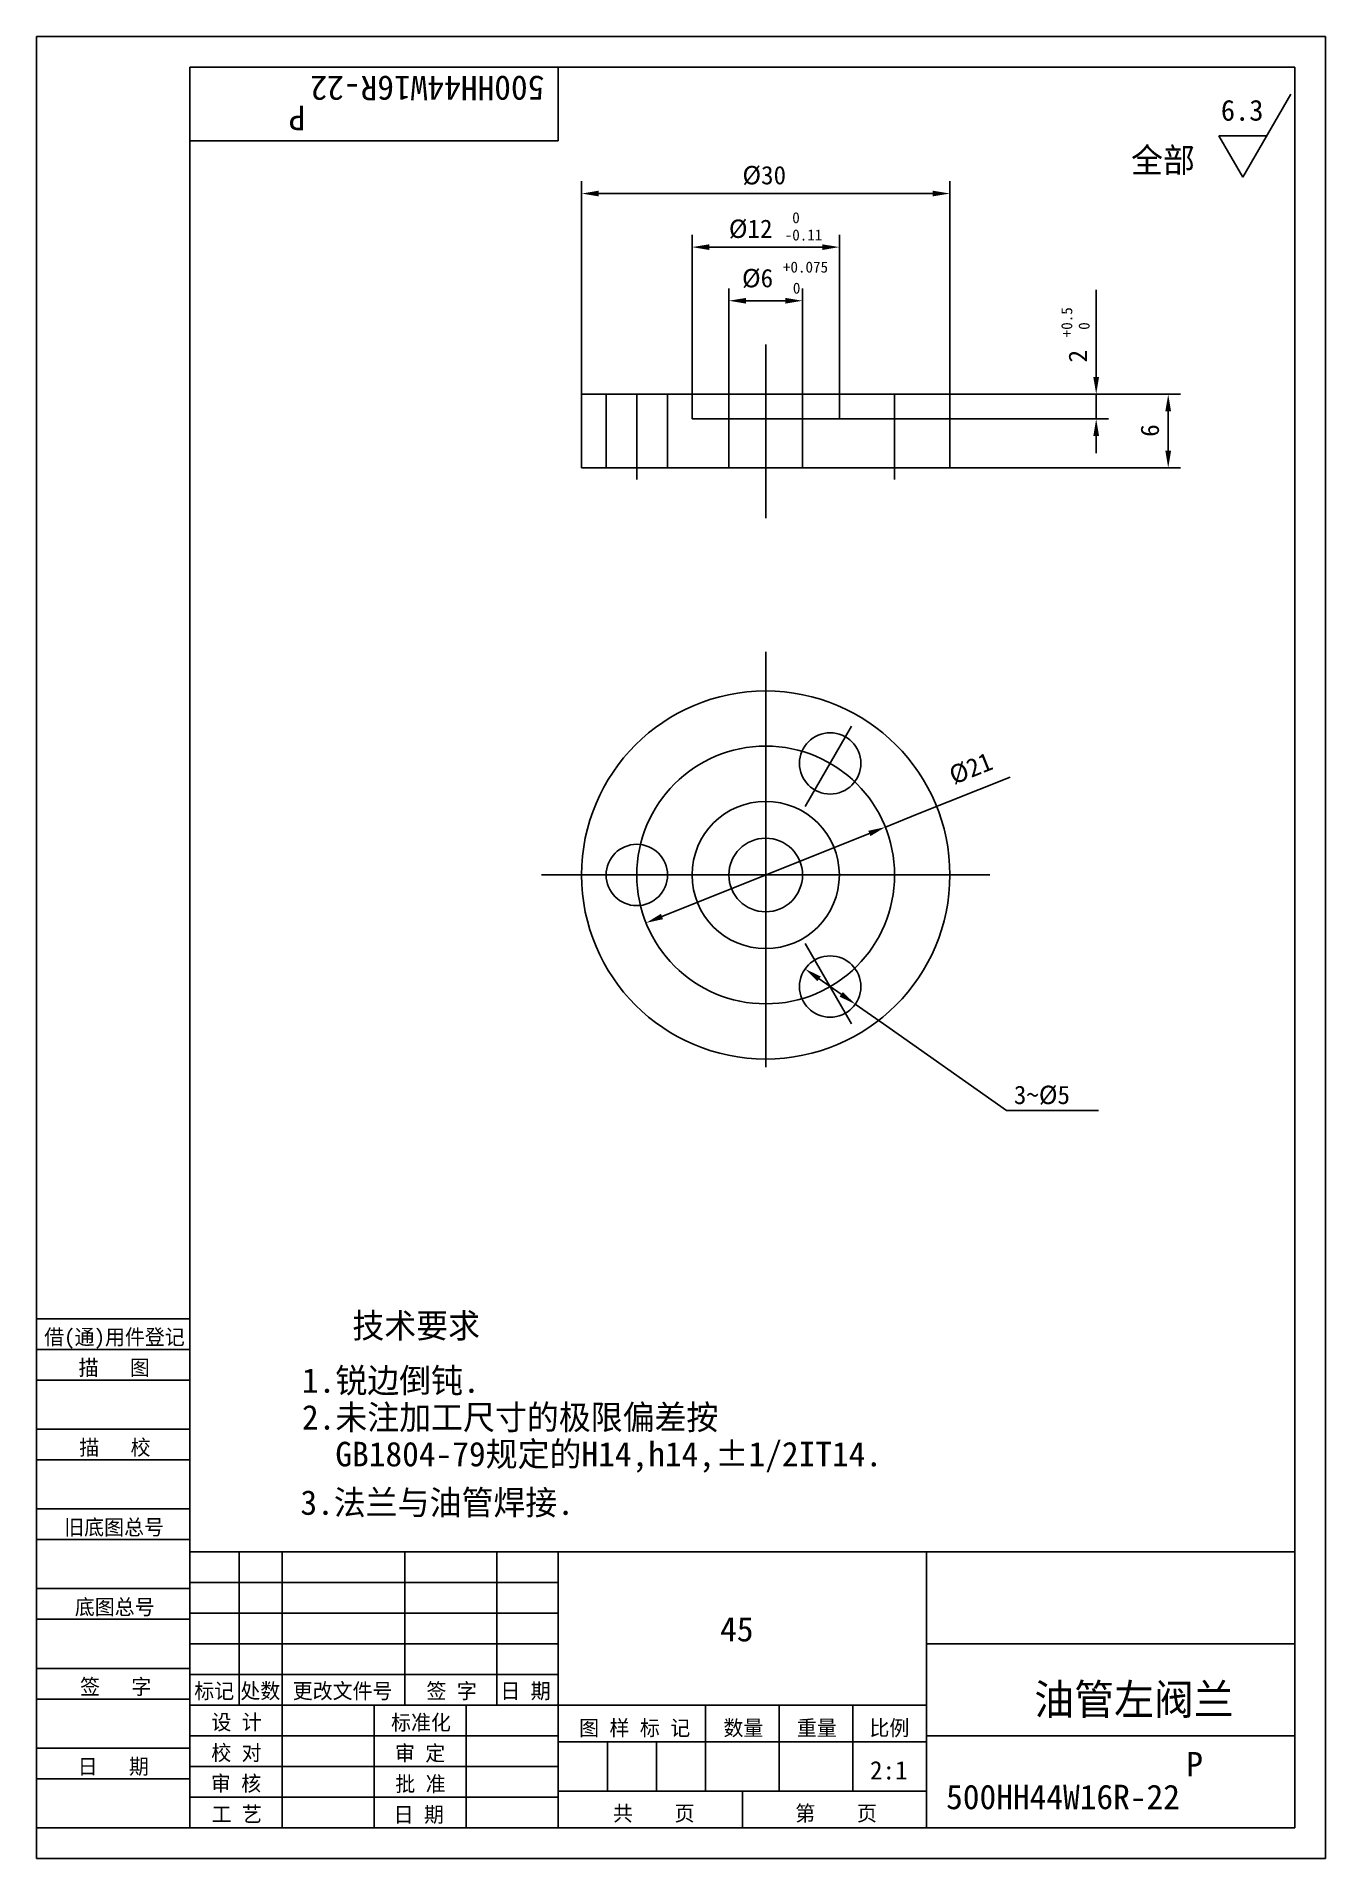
# Model space of a CAD drawing. Header units: metres. Extents: x 0 to 210, y 0 to 297.
import ezdxf

# ---------------------------------------------------------------- set-up
doc = ezdxf.new("R2010")
doc.units = ezdxf.units.M
for name, color, linetype in [('C', 6, 'Continuous'), ('D', 1, 'Continuous'), ('FL', 5, 'Continuous'), ('T', 7, 'Continuous'), ('TL', 4, 'Continuous')]:
    doc.layers.add(name, color=color, linetype=linetype)

# ---------------------------------------------------------------- blocks, each defined once
blk = doc.blocks.new('TUKUN4')
at = {"layer": 'FL'}
for p, q in [((0, 297), (0, 0)), ((210, 297), (0, 297)), ((210, 0), (210, 297)), ((0, 78), (25, 78)), ((0, 70), (25, 70)), ((0, 65), (25, 65)), ((0, 57), (25, 57)), ((0, 52), (25, 52)), ((33, 25), (33, 50)), ((40, 5), (40, 50)), ((60, 25), (60, 50)), ((75, 25), (75, 50)), ((25, 45), (85, 45)), ((0, 44), (25, 44)), ((0, 39), (25, 39)), ((25, 40), (85, 40)), ((25, 35), (85, 35)), ((0, 31), (25, 31)), ((25, 30), (85, 30)), ((0, 26), (25, 26)), ((70, 5), (70, 25)), ((0, 18), (25, 18)), ((25, 20), (85, 20)), ((25, 15), (85, 15)), ((0, 13), (25, 13)), ((25, 10), (85, 10)), ((0, 0), (210, 0))]:
    blk.add_line(p, q, dxfattribs=at)
at = {"layer": 'TL'}
for p, q in [((25, 5), (25, 292)), ((205, 292), (25, 292)), ((85, 292), (85, 280)), ((205, 5), (205, 292)), ((85, 280), (25, 280)), ((0, 88), (25, 88)), ((0, 83), (25, 83)), ((205, 50), (25, 50)), ((85, 5), (85, 50)), ((145, 5), (145, 50)), ((205, 35), (145, 35)), ((145, 25), (25, 25)), ((55, 5), (55, 25)), ((109, 11), (109, 25)), ((121, 11), (121, 25)), ((133, 11), (133, 25)), ((85, 19), (145, 19)), ((93, 11), (93, 19)), ((101, 11), (101, 19)), ((205, 20), (145, 20)), ((145, 11), (85, 11)), ((115, 5), (115, 11)), ((0, 5), (205, 5))]:
    blk.add_line(p, q, dxfattribs=at)
at = {"layer": 'T'}
for s, p in [('借(通)用件登记', (1.26, 83.76)), ('描   图', (6.86, 78.76)), ('描   校', (6.98, 65.76)), ('旧底图总号', (4.52, 52.76)), ('底图总号', (6.25, 39.76)), ('签   字', (7.1, 26.76)), ('标记', (25.71, 26.07)), ('处数', (33.22, 26.07)), ('更改文件号', (41.75, 26.07)), ('签 字', (63.53, 26.07)), ('日 期', (75.57, 26.07)), ('设 计', (28.5, 20.99)), ('标准化', (57.77, 20.93)), ('图 样 标 记', (88.4, 20.04)), ('数量', (111.92, 20.04)), ('重量', (123.88, 20.04)), ('比例', (135.7, 20.04)), ('校 对', (28.48, 15.99)), ('审 定', (58.39, 15.93)), ('日   期', (6.72, 13.76)), ('审 核', (28.41, 10.99)), ('批 准', (58.46, 10.93)), ('共    页', (93.91, 6.13)), ('第    页', (123.62, 6.13)), ('工 艺', (28.52, 5.99)), ('日 期', (58.18, 5.93))]:
    blk.add_text(s, height=2.5, dxfattribs=at).set_placement(p)

msp = doc.modelspace()

# ---------------------------------------------------------------- linework, layer by layer
at = {"layer": 'C'}
for p, q in [((118.8, 218.47), (118.8, 246.78)), ((97.8, 238.67), (97.8, 224.78)), ((139.8, 238.67), (139.8, 224.78)), ((118.8, 196.72), (118.8, 128.98)), ((125.24, 171.47), (132.8, 184.57)), ((82.29, 160.32), (155.32, 160.32)), ((105.92, 160.32), (90.8, 160.32)), ((125.24, 149.17), (132.8, 136.07))]:
    msp.add_line(p, q, dxfattribs=at)
msp.add_circle((118.8, 160.32), 21, dxfattribs=at)
at = {"layer": 'D'}
for p, q in [((204.32, 287.57), (196.51, 274.05)), ((196.51, 274.05), (192.61, 280.81)), ((192.61, 280.81), (200.42, 280.81)), ((88.8, 238.67), (88.8, 273.39)), ((148.8, 238.67), (148.8, 273.39)), ((91.6, 271.39), (146, 271.39)), ((106.8, 238.67), (106.8, 264.66)), ((130.8, 238.67), (130.8, 264.66)), ((109.6, 262.66), (128, 262.66)), ((112.8, 234.67), (112.8, 255.92)), ((124.8, 234.67), (124.8, 255.92)), ((172.64, 246.36), (172.64, 255.71)), ((115.6, 253.92), (122, 253.92)), ((172.64, 244.27), (172.64, 246.36)), ((172.64, 241.47), (172.64, 244.27)), ((148.8, 238.67), (174.64, 238.67)), ((172.64, 234.67), (172.64, 238.67)), ((174.64, 238.67), (186.37, 238.67)), ((130.8, 234.67), (174.64, 234.67)), ((184.37, 229.47), (184.37, 235.87)), ((172.64, 231.87), (172.64, 229.07)), ((148.8, 226.67), (186.37, 226.67)), ((143.49, 170.21), (158.64, 176.28)), ((138.29, 168.13), (143.49, 170.21)), ((135.69, 167.09), (101.9, 153.55)), ((131.1, 140.87), (127.5, 143.4)), ((133.39, 139.26), (137.97, 136.04)), ((137.97, 136.04), (158.04, 121.95)), ((158.04, 121.95), (173.04, 121.95))]:
    msp.add_line(p, q, dxfattribs=at)
for points in [[(91.6, 271.86), (91.6, 270.93), (88.8, 271.39)], [(146, 271.86), (146, 270.93), (148.8, 271.39)], [(109.6, 263.12), (109.6, 262.19), (106.8, 262.66)], [(128, 263.12), (128, 262.19), (130.8, 262.66)], [(115.6, 254.38), (115.6, 253.45), (112.8, 253.92)], [(122, 254.38), (122, 253.45), (124.8, 253.92)], [(172.17, 241.47), (173.1, 241.47), (172.64, 238.67)], [(183.9, 235.87), (184.84, 235.87), (184.37, 238.67)], [(172.17, 231.87), (173.1, 231.87), (172.64, 234.67)], [(183.9, 229.47), (184.84, 229.47), (184.37, 226.67)], [(135.87, 166.66), (135.52, 167.52), (138.29, 168.13)], [(102.08, 153.12), (101.73, 153.99), (99.31, 152.51)], [(127.23, 143.02), (127.77, 143.78), (125.21, 145.01)], [(130.83, 140.49), (131.37, 141.25), (133.39, 139.26)]]:
    msp.add_solid(points, dxfattribs=at)
at = {"layer": 'TL'}
for p, q in [((92.8, 238.67), (88.8, 238.67)), ((88.8, 238.67), (88.8, 226.67)), ((92.8, 238.67), (102.8, 238.67)), ((92.8, 238.67), (92.8, 226.67)), ((102.8, 238.67), (102.8, 226.67)), ((106.8, 238.67), (102.8, 238.67)), ((106.8, 238.67), (118.8, 238.67)), ((106.8, 238.67), (106.8, 234.67)), ((130.8, 238.67), (118.8, 238.67)), ((130.8, 238.67), (130.8, 234.67)), ((130.8, 238.67), (148.8, 238.67)), ((148.8, 238.67), (148.8, 226.67)), ((106.8, 234.67), (112.8, 234.67)), ((112.8, 234.67), (124.8, 234.67)), ((112.8, 226.67), (112.8, 234.67)), ((130.8, 234.67), (124.8, 234.67)), ((124.8, 226.67), (124.8, 234.67)), ((88.8, 226.67), (92.8, 226.67)), ((102.8, 226.67), (92.8, 226.67)), ((102.8, 226.67), (112.8, 226.67)), ((112.8, 226.67), (118.8, 226.67)), ((124.8, 226.67), (118.8, 226.67)), ((148.8, 226.67), (124.8, 226.67))]:
    msp.add_line(p, q, dxfattribs=at)
for centre, radius in [((118.8, 160.32), 30), ((129.3, 178.51), 5), ((118.8, 160.32), 12), ((97.8, 160.32), 5), ((118.8, 160.32), 6), ((129.3, 142.13), 5)]:
    msp.add_circle(centre, radius, dxfattribs=at)

# ---------------------------------------------------------------- block references
at = {"layer": 'D'}
msp.add_blockref('TUKUN4', (0, 0), dxfattribs=at)

# ---------------------------------------------------------------- texts
for s, height, rotation, p in [('500HH44W16R-22', 4, 180, (82.74, 290.57)), ('P', 4, 180, (43.83, 285.7)), ('+0.5', 1.8, 90, (168.74, 247.96)), (' 0', 1.8, 90, (171.56, 247.96)), ('2', 3, 90, (171.14, 243.86)), ('6', 3, 90, (182.87, 231.74)), ('%%C21', 3, 21.83, (149.45, 175.01))]:
    msp.add_text(s, height=height, rotation=rotation, dxfattribs=at).set_placement(p)
for s, height, p in [('6.3', 3.4, (192.95, 283.27)), ('全部', 4, (178.32, 274.83)), ('%%C30', 3, (115.01, 272.89)), (' 0', 1.8, (121.9, 266.56)), ('%%C12', 3, (112.8, 264.16)), ('-0.11', 1.8, (121.9, 263.74)), ('%%C6', 3, (114.94, 256.11)), ('+0.075', 1.8, (121.61, 258.51)), (' 0', 1.8, (122, 255.08)), ('3%%126%%C5', 3, (159.22, 122.98)), ('技术要求', 4, (51.46, 84.86)), ('1.锐边倒钝.', 4, (43.25, 75.93)), ('2.未注加工尺寸的极限偏差按', 4, (43.25, 69.93)), ('  GB1804-79规定的H14,h14,%%P1/2IT14.', 4, (43.25, 63.93)), ('3.法兰与油管焊接.', 4, (43, 56.03)), ('45', 4, (111.37, 35.4)), ('油管左阀兰', 5, (162.55, 23.44)), ('2:1', 3, (135.79, 12.89)), ('P', 4, (187.31, 13.38)), ('500HH44W16R-22', 4, (148.19, 8.05))]:
    msp.add_text(s, height=height, dxfattribs=at).set_placement(p)

doc.saveas('drawing.dxf')
